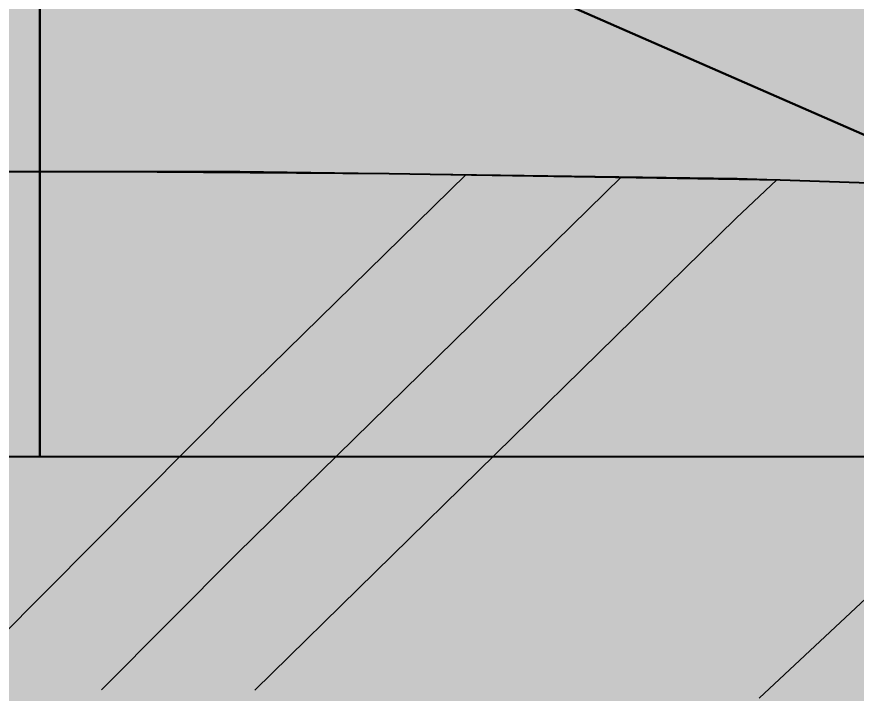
# Model space of a CAD drawing. Extents: x 8 to 21351, y 0 to 420.
# Drawn here: x 19185.32 to 19193.42, y 128.02 to 134.55 of the extents above; entities that cross this region are included whole.
import ezdxf

# ---------------------------------------------------------------- set-up
doc = ezdxf.new("R2010")
doc.units = 0
doc.styles.add('TEYPDFCAD_TEXT', font='arial.ttf')

msp = doc.modelspace()

# ---------------------------------------------------------------- hatches: boundary and pattern name
for points in [[(19168.0216, 137.8068), (19168.0216, 130.3068), (19185.5466, 130.3068), (19185.5466, 137.8068)], [(19168.0216, 137.8068), (19168.0216, 130.3068), (19185.5466, 130.3068), (19185.5466, 137.8068)], [(19185.5466, 130.3068), (19214.4717, 130.3068), (19214.4717, 137.8068), (19196.9516, 137.8068), (19198.4376, 137.1548), (19198.3466, 136.9488), (19197.5836, 137.2838), (19197.5836, 133.3068), (19197.4966, 133.3068), (19197.5076, 133.2928), (19197.5146, 133.2778), (19197.5196, 133.2608), (19197.5216, 133.2438), (19197.5196, 133.2268), (19197.5146, 133.2108), (19197.5076, 133.1948), (19197.4966, 133.1818), (19197.4466, 133.1818), (19197.4466, 132.5568), (19197.3966, 132.5568), (19197.3966, 133.1818), (19195.6826, 133.1818), (19195.6826, 133.9318), (19193.9676, 133.9318), (19193.9676, 134.6818), (19192.2536, 134.6818), (19192.2536, 135.4318), (19190.5396, 135.4318), (19190.5396, 136.1818), (19188.8246, 136.1818), (19188.8246, 136.9318), (19187.1106, 136.9318), (19187.1106, 137.6818), (19185.5466, 137.6818), (19185.5466, 137.6318), (19187.0606, 137.6318), (19187.0606, 136.8818), (19188.7746, 136.8818), (19188.7746, 136.1318), (19190.4896, 136.1318), (19190.4896, 135.3818), (19192.2036, 135.3818), (19192.2036, 134.6318), (19193.9176, 134.6318), (19193.9176, 133.8818), (19195.6326, 133.8818), (19195.6326, 133.1318), (19197.3466, 133.1318), (19197.3466, 132.3818), (19197.5216, 132.3818), (19197.5216, 132.0568), (19196.5926, 132.0568), (19185.5466, 136.8888)], [(19185.5466, 130.3068), (19214.4717, 130.3068), (19214.4717, 137.8068), (19196.9516, 137.8068), (19198.4376, 137.1548), (19198.3466, 136.9488), (19197.5836, 137.2838), (19197.5836, 133.3068), (19197.4966, 133.3068), (19197.5076, 133.2928), (19197.5146, 133.2778), (19197.5196, 133.2608), (19197.5216, 133.2438), (19197.5196, 133.2268), (19197.5146, 133.2108), (19197.5076, 133.1948), (19197.4966, 133.1818), (19197.4466, 133.1818), (19197.4466, 132.5568), (19197.3966, 132.5568), (19197.3966, 133.1818), (19195.6826, 133.1818), (19195.6826, 133.9318), (19193.9676, 133.9318), (19193.9676, 134.6818), (19192.2536, 134.6818), (19192.2536, 135.4318), (19190.5396, 135.4318), (19190.5396, 136.1818), (19188.8246, 136.1818), (19188.8246, 136.9318), (19187.1106, 136.9318), (19187.1106, 137.6818), (19185.5466, 137.6818), (19185.5466, 137.6318), (19187.0606, 137.6318), (19187.0606, 136.8818), (19188.7746, 136.8818), (19188.7746, 136.1318), (19190.4896, 136.1318), (19190.4896, 135.3818), (19192.2036, 135.3818), (19192.2036, 134.6318), (19193.9176, 134.6318), (19193.9176, 133.8818), (19195.6326, 133.8818), (19195.6326, 133.1318), (19197.3466, 133.1318), (19197.3466, 132.3818), (19197.5216, 132.3818), (19197.5216, 132.0568), (19196.5926, 132.0568), (19185.5466, 136.8888)], [(19185.5466, 137.6318), (19185.5466, 136.8888), (19196.5926, 132.0568), (19197.5216, 132.0568), (19197.5216, 132.3818), (19197.3466, 132.3818), (19197.3466, 133.1318), (19195.6326, 133.1318), (19195.6326, 133.8818), (19193.9176, 133.8818), (19193.9176, 134.6318), (19192.2036, 134.6318), (19192.2036, 135.3818), (19190.4896, 135.3818), (19190.4896, 136.1318), (19188.7746, 136.1318), (19188.7746, 136.8818), (19187.0606, 136.8818), (19187.0606, 137.6318)], [(19185.5466, 137.6318), (19185.5466, 136.8888), (19196.5926, 132.0568), (19197.5216, 132.0568), (19197.5216, 132.3818), (19197.3466, 132.3818), (19197.3466, 133.1318), (19195.6326, 133.1318), (19195.6326, 133.8818), (19193.9176, 133.8818), (19193.9176, 134.6318), (19192.2036, 134.6318), (19192.2036, 135.3818), (19190.4896, 135.3818), (19190.4896, 136.1318), (19188.7746, 136.1318), (19188.7746, 136.8818), (19187.0606, 136.8818), (19187.0606, 137.6318)]]:
    msp.add_hatch(color=7).paths.add_polyline_path(points)
at = {"true_color": 0xffffff}
msp.add_hatch(color=0, dxfattribs=at).paths.add_polyline_path([(19096.7415, 134.0538), (19098.2615, 133.5838), (19103.2255, 133.3308), (19134.9876, 133.0568), (19164.5966, 133.0568), (19186.2296, 133.0568), (19188.9166, 133.0358), (19192.6886, 132.9738), (19197.5416, 132.8128), (19213.1727, 132.8068), (19215.5507, 132.0538), (19224.0757, 131.9158), (19231.1667, 130.6338), (19234.4297, 126.7608), (19096.7415, 126.7608)])

# ---------------------------------------------------------------- linework, layer by layer
at = {"color": 7, "lineweight": 15}
for p, q in [((19185.5466, 130.3068), (19185.5466, 137.8068)), ((19187.4736, 133.0568), (19184.6576, 133.0568)), ((19191.1576, 133.0038), (19187.4476, 129.3728)), ((19189.6576, 133.0258), (19187.4586, 130.8728)), ((19192.2736, 132.9878), (19187.4736, 133.0568)), ((19192.6576, 132.9748), (19192.2646, 132.6048)), ((19192.6576, 132.9748), (19192.2736, 132.9878)), ((19197.3466, 132.8128), (19192.6576, 132.9748)), ((19192.2646, 132.6048), (19187.6186, 128.0548)), ((19197.3406, 132.5048), (19192.4846, 127.9778)), ((19187.4586, 130.8728), (19184.6576, 128.0568)), ((19168.0216, 130.3068), (19185.5466, 130.3068)), ((19185.5466, 130.3068), (19214.4717, 130.3068)), ((19187.4476, 129.3728), (19186.1386, 128.0568))]:
    msp.add_line(p, q, dxfattribs=at)
at = {"color": 0, "lineweight": 15, "true_color": 0x7f7f7f}
for p, q in [((19190.6646, 134.6498), (19191.0926, 134.4628)), ((19191.0926, 134.4628), (19191.5216, 134.2748)), ((19191.5216, 134.2748), (19191.9496, 134.0878)), ((19191.9496, 134.0878), (19192.3786, 133.8998)), ((19192.3786, 133.8998), (19192.8076, 133.7128)), ((19192.8076, 133.7128), (19193.2356, 133.5248)), ((19193.2356, 133.5248), (19193.6646, 133.3378))]:
    msp.add_line(p, q, dxfattribs=at)
at = {"color": 7}
for points in [[(19168.0216, 137.8068), (19168.0216, 130.3068), (19185.5466, 130.3068), (19185.5466, 137.8068)], [(19168.0216, 137.8068), (19168.0216, 130.3068), (19185.5466, 130.3068), (19185.5466, 137.8068)], [(19185.5466, 137.6318), (19185.5466, 136.8888), (19196.5926, 132.0568), (19197.5216, 132.0568), (19197.5216, 132.3818), (19197.3466, 132.3818), (19197.3466, 133.1318), (19195.6326, 133.1318), (19195.6326, 133.8818), (19193.9176, 133.8818), (19193.9176, 134.6318), (19192.2036, 134.6318), (19192.2036, 135.3818), (19190.4896, 135.3818), (19190.4896, 136.1318), (19188.7746, 136.1318), (19188.7746, 136.8818), (19187.0606, 136.8818), (19187.0606, 137.6318)], [(19185.5466, 137.6318), (19185.5466, 136.8888), (19196.5926, 132.0568), (19197.5216, 132.0568), (19197.5216, 132.3818), (19197.3466, 132.3818), (19197.3466, 133.1318), (19195.6326, 133.1318), (19195.6326, 133.8818), (19193.9176, 133.8818), (19193.9176, 134.6318), (19192.2036, 134.6318), (19192.2036, 135.3818), (19190.4896, 135.3818), (19190.4896, 136.1318), (19188.7746, 136.1318), (19188.7746, 136.8818), (19187.0606, 136.8818), (19187.0606, 137.6318)]]:
    msp.add_lwpolyline(points, close=True, dxfattribs=at)
msp.add_lwpolyline([(19196.5926, 132.0568), (19185.5466, 136.8888), (19185.5466, 130.3068), (19214.4717, 130.3068)], dxfattribs=at)
msp.add_lwpolyline([(19196.5926, 132.0568), (19185.5466, 136.8888), (19185.5466, 130.3068), (19214.4717, 130.3068)], dxfattribs=at)
at = {"color": 0, "true_color": 0xffffff}
msp.add_lwpolyline([(19096.7415, 134.0538), (19098.2615, 133.5838), (19103.2255, 133.3308), (19134.9876, 133.0568), (19164.5966, 133.0568), (19186.2296, 133.0568), (19188.9166, 133.0358), (19192.6886, 132.9738), (19197.5416, 132.8128), (19213.1727, 132.8068), (19215.5507, 132.0538), (19224.0757, 131.9158), (19231.1667, 130.6338), (19234.4297, 126.7608), (19096.7415, 126.7608)], close=True, dxfattribs=at)

# ---------------------------------------------------------------- texts
at = {"color": 7, "style": 'TEYPDFCAD_TEXT'}
msp.add_text('000', height=4.13808, dxfattribs=at).set_placement((19182.5674, 124.9782))

doc.saveas('drawing.dxf')
